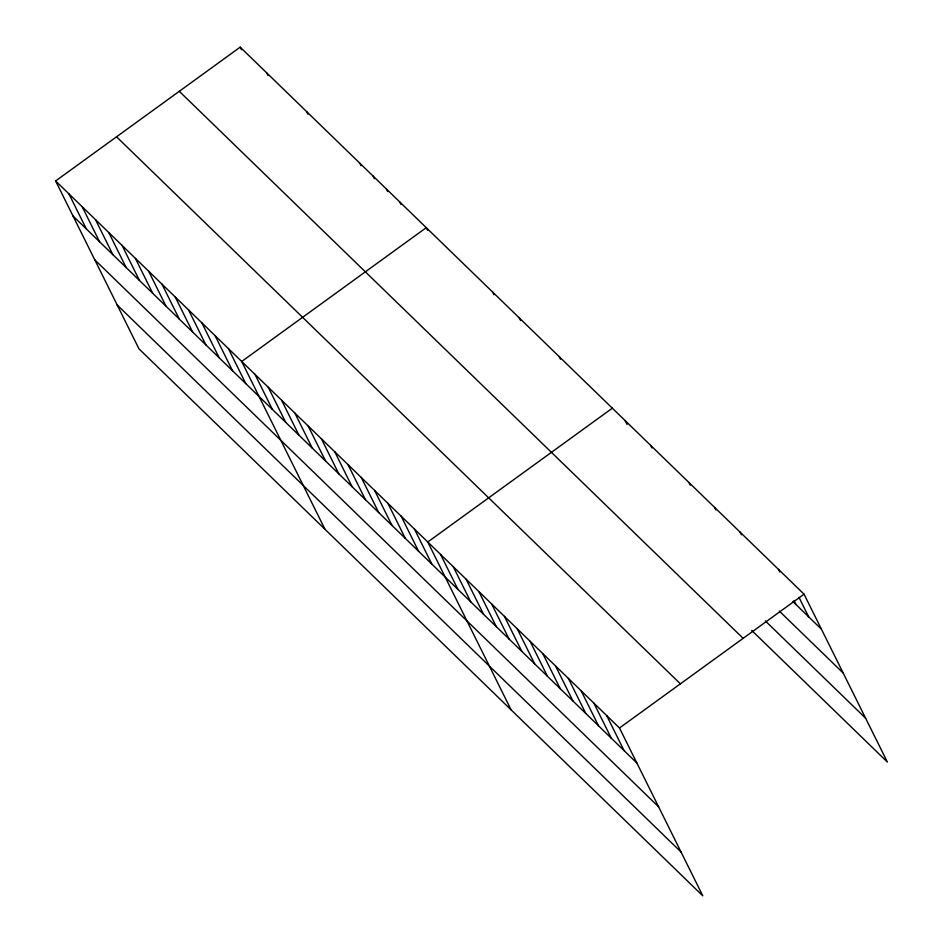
<?xml version="1.0" encoding="UTF-8"?>
<svg xmlns="http://www.w3.org/2000/svg" width="943" height="943" viewBox="0 0 943 943"><rect width="100%" height="100%" fill="white"/><g stroke="black" fill="none" stroke-linecap="round" stroke-linejoin="round"><path stroke-width="1.41" d="M55.625 180.962L619.492 727.996L702.806 895.85L138.951 348.816L55.625 180.962L240.194 47.15L804.049 594.184L887.375 762.038L751.701 630.407M612.337 408.189L427.768 542.001L511.094 709.855M619.492 727.996L804.049 594.184M792.933 601.551L821.447 629.217M779.295 611.052L843.195 673.043M765.339 620.918L865.615 718.201M179.288 91.306L743.143 638.34M116.531 136.806L680.398 683.84M73.012 215.994L636.879 763.028M94.772 259.82L658.638 806.854M117.191 304.99L681.046 852.012M799.004 597.355L808.658 616.816M778.494 569.383L779.778 571.977M793.947 600.526L795.88 604.416M740.149 532.182L741.434 534.787M714.594 507.393L715.878 509.986M689.027 482.592L690.311 485.185M650.682 445.391L651.967 447.984M625.126 420.59L627.048 424.48M559.175 356.619L560.46 359.212M519.298 317.932L520.595 320.526M492.717 292.141L494.014 294.735M427.556 230.269L426.26 227.676L241.703 361.487L325.017 529.341M399.679 201.885L400.975 204.478M386.394 188.989L387.679 191.582M373.098 176.093L374.395 178.687M359.813 163.198L361.098 165.791M606.703 715.596L624.089 750.628M306.64 111.628L307.937 114.221M593.925 703.195L611.312 738.228M581.147 690.795L598.534 725.827M568.37 678.406L585.756 713.427M266.775 72.941L268.06 75.534M555.58 666.006L572.967 701.026M542.803 653.605L560.189 688.626M240.194 47.15L241.479 49.743M530.025 641.205L547.411 676.225M517.236 628.804L534.634 663.825M504.458 616.404L521.844 651.436M491.68 604.003L509.067 639.036M478.903 591.603L496.289 626.635M466.113 579.202L483.5 614.235M453.335 566.802L470.722 601.834M440.558 554.401L457.944 589.434M414.484 529.117L431.87 564.138M401.188 516.222L418.574 551.242M387.903 503.326L405.29 538.347M374.607 490.431L391.993 525.451M361.322 477.535L378.709 512.568M348.026 464.64L365.412 499.672M334.741 451.744L352.128 486.777M321.445 438.849L338.832 473.881M308.149 425.953L325.547 460.986M294.864 413.058L312.251 448.09M281.568 400.174L298.955 435.194M268.284 387.278L285.67 422.299M254.987 374.383L272.374 409.403M228.406 348.592L245.793 383.624M215.122 335.696L232.508 370.729M201.826 322.801L219.212 357.833M188.529 309.905L205.928 344.938M175.245 297.01L192.631 332.042M161.948 284.114L179.335 319.147M148.664 271.23L166.051 306.251M135.368 258.335L152.754 293.356M122.083 245.439L139.47 280.46M108.787 232.544L126.173 267.564M95.502 219.648L112.889 254.681M82.206 206.753L99.593 241.785M68.91 193.857L86.308 228.89"/></g></svg>
